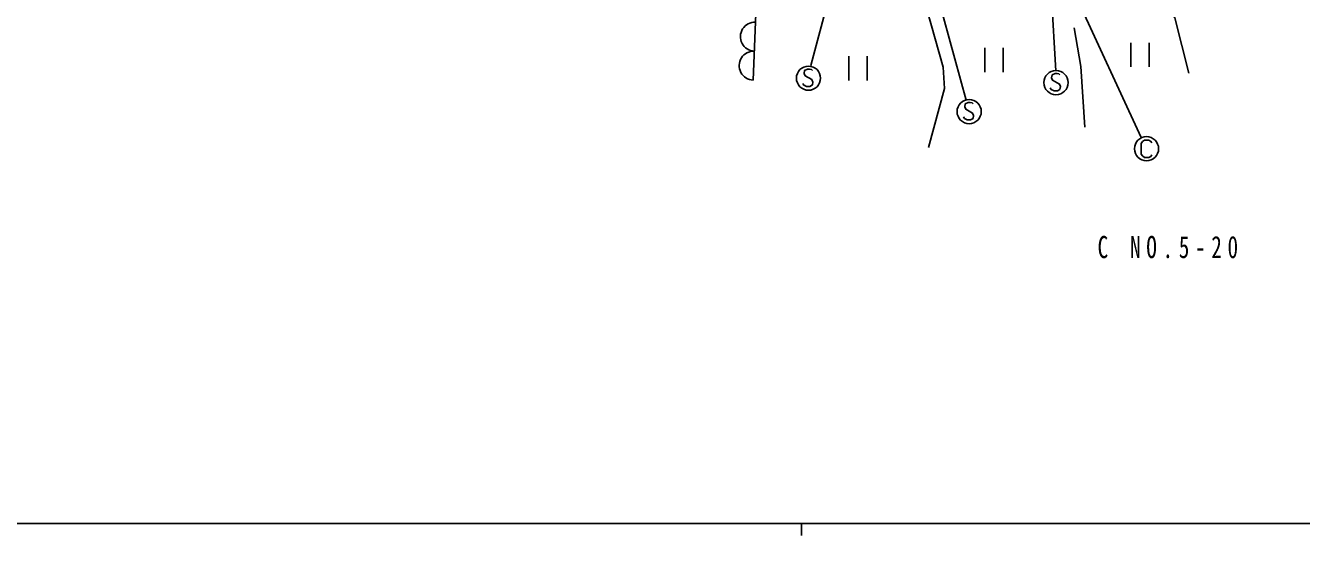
# Model space of a CAD drawing. Units: millimetres, scale not verified. Extents: x 40000 to 680000, y 20000 to 380000.
# Drawn here: x 203774 to 309382, y 204000 to 246200 of the extents above; entities that cross this region are included whole.
import ezdxf

# ---------------------------------------------------------------- set-up
doc = ezdxf.new("R2010")
doc.units = ezdxf.units.MM
doc.header["$LTSCALE"] = 1000
doc.layers.add('M-BGD', color=7, linetype='Continuous', lineweight=25)
doc.layers.add('M-TTL-BAND', color=7, linetype='Continuous', lineweight=25)
doc.styles.add('ＭＳ ゴシック', font='')
doc.styles.get('ＭＳ ゴシック').set_extended_font_data('MS Gothic')

msp = doc.modelspace()

# ---------------------------------------------------------------- linework, layer by layer
at = {"layer": 'M-BGD'}
for p, q in [((271214, 252035), (268760, 242894)), ((263995, 241681), (264385, 251284)), ((288571, 250870), (289054, 242462)), ((289616, 250993), (296108, 236920)), ((279174, 249028), (281641, 240015)), ((283174, 244353), (283174, 242353)), ((284694, 242353), (284694, 244353)), ((295263, 244774), (295263, 242774)), ((296783, 242774), (296783, 244774)), ((271928, 243650), (271928, 241650)), ((273448, 241650), (273448, 243650))]:
    msp.add_line(p, q, dxfattribs=at)
for points in [[(296691, 250535), (298896, 246842), (300054, 242266)], [(278500, 236092), (279823, 240998), (279713, 242762), (278390, 247448)], [(291454, 237801), (291124, 242818), (290572, 246015)], [(268897, 242481), (268817, 242561), (268657, 242601), (268497, 242601), (268257, 242481), (268217, 242241), (268297, 242041), (268857, 241721), (268937, 241521), (268897, 241281), (268697, 241161), (268417, 241161), (268177, 241281), (268097, 241401)], [(289383, 242113), (289303, 242193), (289143, 242233), (288983, 242233), (288743, 242113), (288703, 241873), (288783, 241673), (289343, 241353), (289423, 241153), (289383, 240913), (289183, 240793), (288903, 240793), (288663, 240913), (288583, 241033)], [(282197, 239717), (282117, 239797), (281957, 239837), (281797, 239837), (281557, 239717), (281517, 239477), (281597, 239277), (282157, 238957), (282237, 238757), (282197, 238517), (281997, 238397), (281717, 238397), (281477, 238517), (281397, 238637)], [(296996, 236486), (296916, 236606), (296756, 236726), (296396, 236726), (296236, 236606), (296116, 236446), (296116, 235566), (296236, 235406), (296396, 235286), (296756, 235286), (296916, 235366), (296996, 235486)]]:
    msp.add_lwpolyline(points, dxfattribs=at)
for centre in [(268577, 241841), (289063, 241473), (281877, 239077), (296556, 236006)]:
    msp.add_circle(centre, 1000, dxfattribs=at)
for centre in [(264141, 245278), (264043, 242880)]:
    msp.add_arc(centre, 1200, 87.67333, 267.67333, dxfattribs=at)
at = {"layer": 'M-TTL-BAND'}
for p, q in [((40000, 205000), (579000, 205000)), ((268000, 205000), (268000, 204000))]:
    msp.add_line(p, q, dxfattribs=at)

# ---------------------------------------------------------------- texts
at = {"layer": 'M-BGD', "insert": (292507, 226924), "char_height": 1833, "attachment_point": 7, "style": 'ＭＳ ゴシック'}
msp.add_mtext('\\T1.54;\\W0.7;C\\~NO.5-20', dxfattribs=at)

doc.saveas('drawing.dxf')
